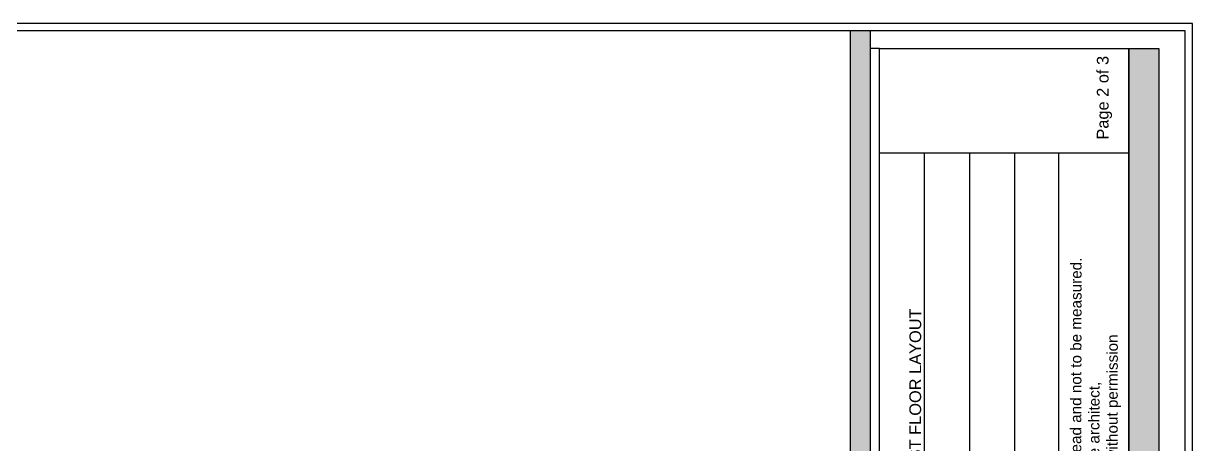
# Model space of a CAD drawing. Header units: millimetres. Extents: x 922141 to 965068, y 34629 to 256118.
# Drawn here: x 948050 to 960906, y 147947 to 152577 of the extents above; entities that cross this region are included whole.
import ezdxf

# ---------------------------------------------------------------- set-up
doc = ezdxf.new("R2010")
doc.units = ezdxf.units.MM
doc.layers.get('Defpoints').update_dxf_attribs({"color": 6})
for name, color, linetype, lineweight in [('A-HATCH', 251, 'Continuous', 9), ('A-TEXT-TITLES-BOLD', 7, 'Continuous', 13), ('HATCH', 8, 'Continuous', 5)]:
    doc.layers.add(name, color=color, linetype=linetype, lineweight=lineweight)
doc.layers.add('P-Drain Trench', color=11, linetype='Continuous')
doc.layers.add('TEXT200', color=7, linetype='Continuous')
doc.styles.add('FP1', font='arial.ttf')

msp = doc.modelspace()

# ---------------------------------------------------------------- hatches: boundary and pattern name
at = {"layer": 'A-HATCH'}
h = msp.add_hatch(color=256, dxfattribs=at)
h.paths.add_polyline_path([(957140.26, 145043.87), (957140.26, 152496.08), (957363.06, 152496.08), (957363.06, 145043.87)])
h.paths.add_polyline_path([(957140.33, 145164.52), (957140.33, 145989.97), (957360.62, 145989.97), (957360.62, 145164.52)])
msp.add_hatch(color=256, dxfattribs=at).paths.add_polyline_path([(960204.77, 128310.51), (960204.77, 152301.43), (960533.72, 152301.43), (960533.72, 128310.51)])

# ---------------------------------------------------------------- linework, layer by layer
at = {"layer": 'Defpoints'}
msp.add_lwpolyline([(960905.72, 128229.67), (960905.72, 152576.92), (925535.3, 152576.92), (925535.3, 128229.67)], close=True, dxfattribs=at)
at = {"layer": 'HATCH'}
msp.add_line((960204.98, 139529.57), (960204.98, 150474.24), dxfattribs=at)
at = {"layer": 'P-Drain Trench', "color": 0}
for p, q in [((957463.56, 152301.43), (957363.06, 152301.43)), ((957463.56, 151155.44), (960204.77, 151155.44)), ((957959.1, 145060.05), (957959.1, 151155.44)), ((958454.64, 145060.05), (958454.64, 151155.44)), ((958950.18, 145060.05), (958950.18, 151155.44)), ((959434.43, 145060.05), (959434.43, 151155.44))]:
    msp.add_line(p, q, dxfattribs=at)
for points in [[(957140.26, 152496.08), (957140.26, 145043.87), (957363.06, 145043.87), (957363.06, 152496.08)], [(957463.56, 145060.05), (957463.56, 152301.43), (960204.77, 152301.43), (960204.77, 145060.05)], [(960204.77, 128310.51), (960204.77, 152301.43), (960533.72, 152301.43), (960533.72, 128310.51)], [(960204.77, 128489.44), (960204.77, 152301.43), (960533.72, 152301.43), (960533.72, 128489.44)]]:
    msp.add_lwpolyline(points, close=True, dxfattribs=at)
at = {"layer": 'TEXT200'}
msp.add_lwpolyline([(960824.88, 128310.51), (960824.88, 152496.08), (925616.14, 152496.08), (925616.14, 128310.51)], close=True, dxfattribs=at)

# ---------------------------------------------------------------- texts
at = {"layer": 'A-TEXT-TITLES-BOLD', "attachment_point": 1, "style": 'FP1'}
for s, insert, char_height, width, rotation in [('Page 2 of 3', (959852.12, 151299.89), 128.751, 6096.4207, 89.941733), ('\\pxi-0.02168,l0.02168,t0.06365;{\\fSymbol|b0|i0|c2|p18;·  }All dimensions on drawing to be read and not to be measured.\\P\\pi-4.44201,l4.44201,t4.44201;{\\fSymbol|b0|i0|c2|p18;·  T}his drawing is the property of the architect,\\P    and is not to be copied or used without permission', (959557.22, 145248.34), 119.91712, 9042.0212, 89.906185), ('\\A1;PROPOSED FIRST FLOOR LAYOUT', (957789.69, 146415.95), 128.751, 6096.4207, 89.941733)]:
    msp.add_mtext(s, dxfattribs=dict(at, insert=insert, char_height=char_height, width=width, rotation=rotation))

doc.saveas('drawing.dxf')
